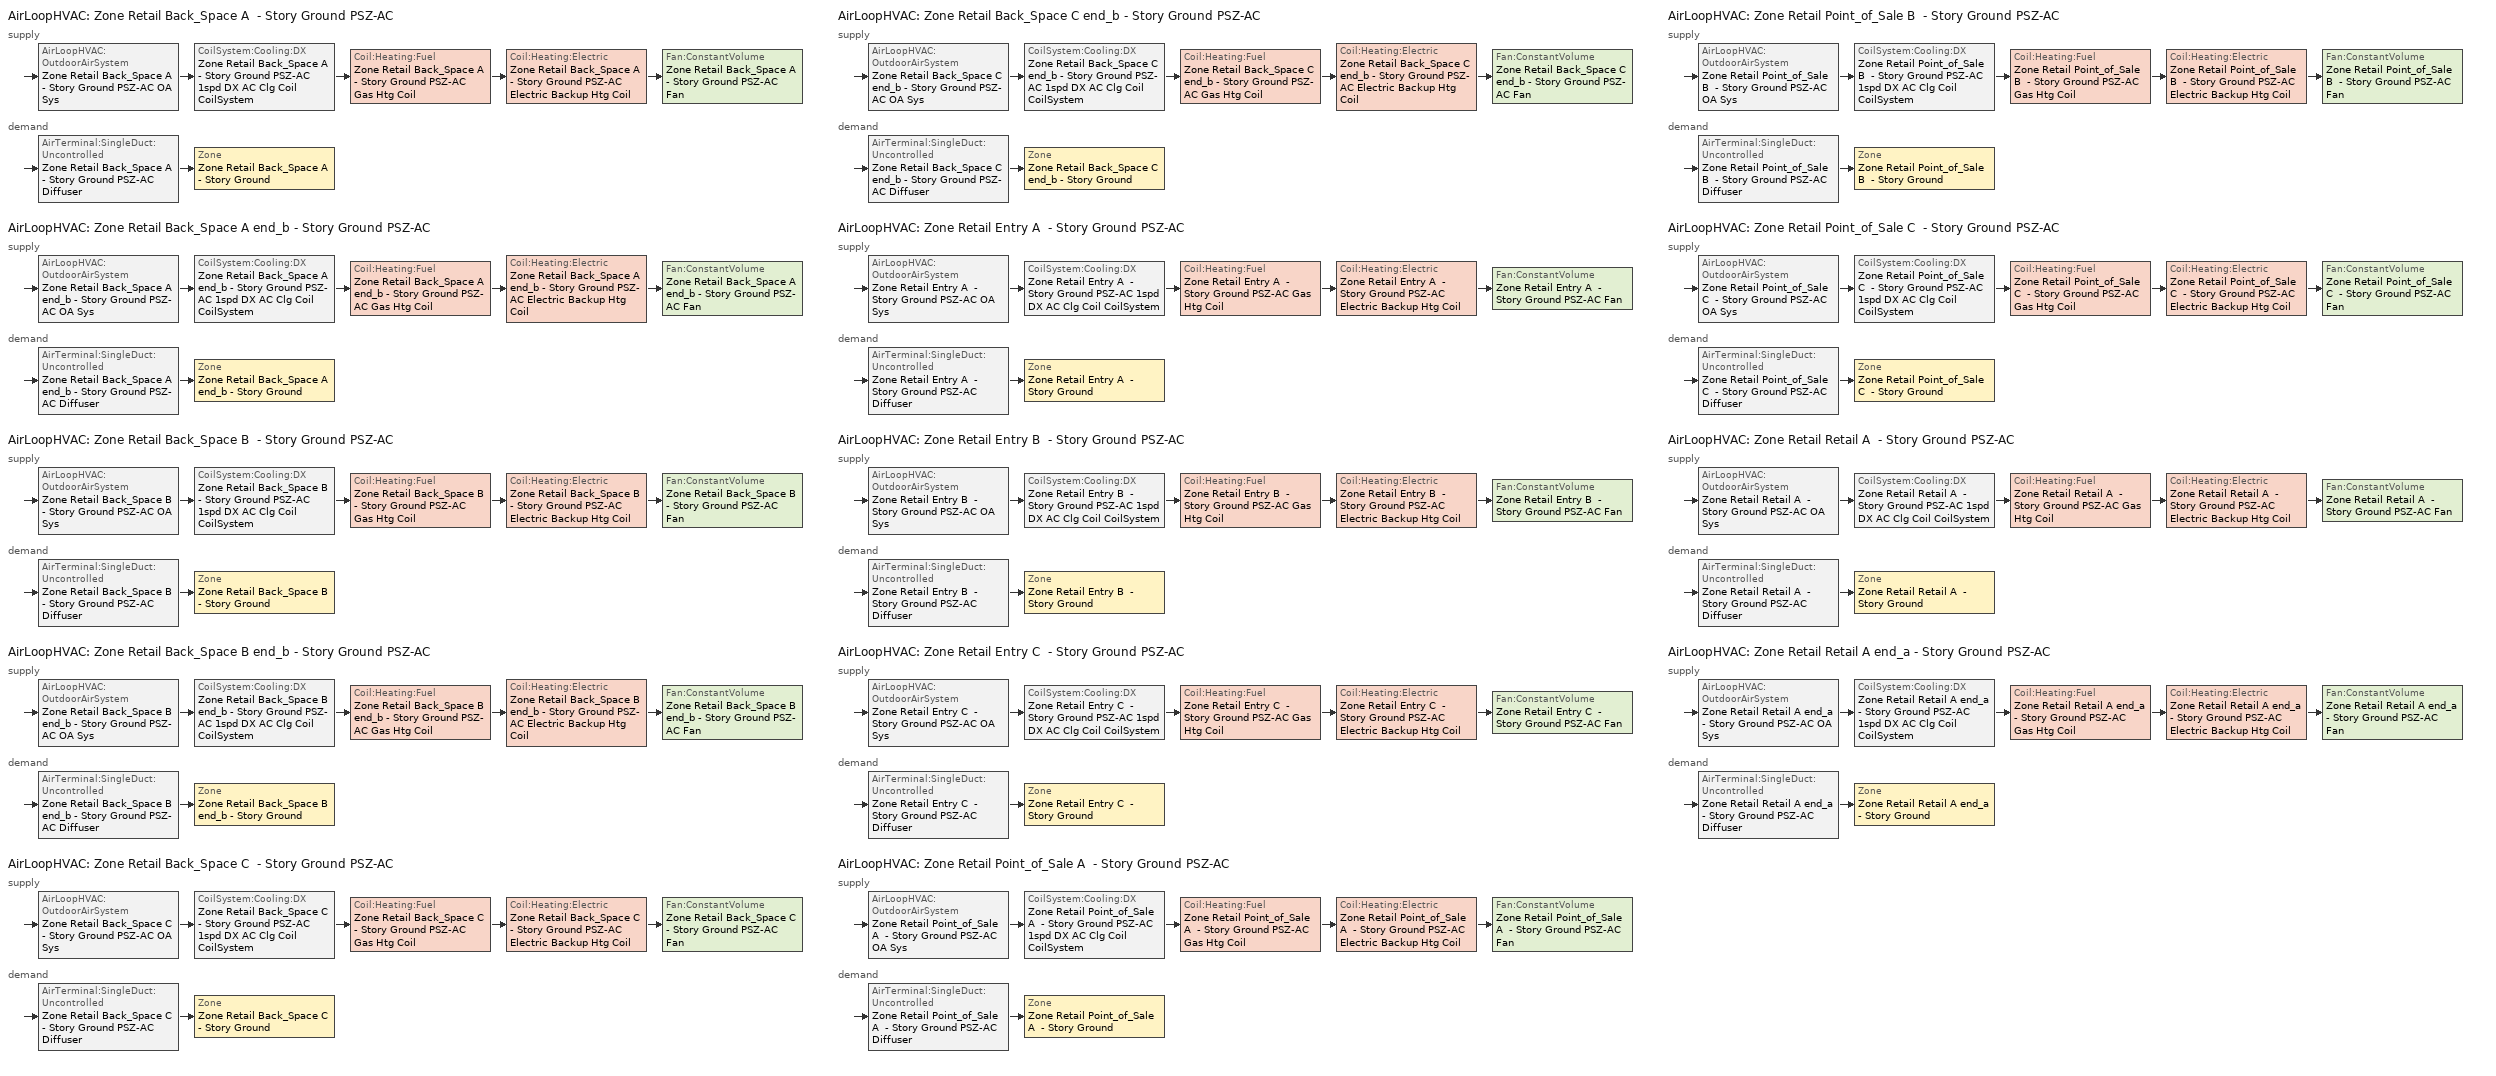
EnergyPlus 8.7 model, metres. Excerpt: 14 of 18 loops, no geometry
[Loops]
AirLoopHVAC 'Zone Retail Back_Space A  - Story Ground PSZ-AC'
 supply: AirLoopHVAC:OutdoorAirSystem 'Zone Retail Back_Space A  - Story Ground PSZ-AC OA Sys' > CoilSystem:Cooling:DX 'Zone Retail Back_Space A  - Story Ground PSZ-AC 1spd DX AC Clg Coil CoilSystem' > Coil:Heating:Fuel 'Zone Retail Back_Space A  - Story Ground PSZ-AC Gas Htg Coil' > Coil:Heating:Electric 'Zone Retail Back_Space A  - Story Ground PSZ-AC Electric Backup Htg Coil' > Fan:ConstantVolume 'Zone Retail Back_Space A  - Story Ground PSZ-AC Fan'
 demand: AirTerminal:SingleDuct:Uncontrolled 'Zone Retail Back_Space A  - Story Ground PSZ-AC Diffuser' > Zone 'Zone Retail Back_Space A  - Story Ground'
AirLoopHVAC 'Zone Retail Back_Space A end_b - Story Ground PSZ-AC'
 supply: AirLoopHVAC:OutdoorAirSystem 'Zone Retail Back_Space A end_b - Story Ground PSZ-AC OA Sys' > CoilSystem:Cooling:DX 'Zone Retail Back_Space A end_b - Story Ground PSZ-AC 1spd DX AC Clg Coil CoilSystem' > Coil:Heating:Fuel 'Zone Retail Back_Space A end_b - Story Ground PSZ-AC Gas Htg Coil' > Coil:Heating:Electric 'Zone Retail Back_Space A end_b - Story Ground PSZ-AC Electric Backup Htg Coil' > Fan:ConstantVolume 'Zone Retail Back_Space A end_b - Story Ground PSZ-AC Fan'
 demand: AirTerminal:SingleDuct:Uncontrolled 'Zone Retail Back_Space A end_b - Story Ground PSZ-AC Diffuser' > Zone 'Zone Retail Back_Space A end_b - Story Ground'
AirLoopHVAC 'Zone Retail Back_Space B  - Story Ground PSZ-AC'
 supply: AirLoopHVAC:OutdoorAirSystem 'Zone Retail Back_Space B  - Story Ground PSZ-AC OA Sys' > CoilSystem:Cooling:DX 'Zone Retail Back_Space B  - Story Ground PSZ-AC 1spd DX AC Clg Coil CoilSystem' > Coil:Heating:Fuel 'Zone Retail Back_Space B  - Story Ground PSZ-AC Gas Htg Coil' > Coil:Heating:Electric 'Zone Retail Back_Space B  - Story Ground PSZ-AC Electric Backup Htg Coil' > Fan:ConstantVolume 'Zone Retail Back_Space B  - Story Ground PSZ-AC Fan'
 demand: AirTerminal:SingleDuct:Uncontrolled 'Zone Retail Back_Space B  - Story Ground PSZ-AC Diffuser' > Zone 'Zone Retail Back_Space B  - Story Ground'
AirLoopHVAC 'Zone Retail Back_Space B end_b - Story Ground PSZ-AC'
 supply: AirLoopHVAC:OutdoorAirSystem 'Zone Retail Back_Space B end_b - Story Ground PSZ-AC OA Sys' > CoilSystem:Cooling:DX 'Zone Retail Back_Space B end_b - Story Ground PSZ-AC 1spd DX AC Clg Coil CoilSystem' > Coil:Heating:Fuel 'Zone Retail Back_Space B end_b - Story Ground PSZ-AC Gas Htg Coil' > Coil:Heating:Electric 'Zone Retail Back_Space B end_b - Story Ground PSZ-AC Electric Backup Htg Coil' > Fan:ConstantVolume 'Zone Retail Back_Space B end_b - Story Ground PSZ-AC Fan'
 demand: AirTerminal:SingleDuct:Uncontrolled 'Zone Retail Back_Space B end_b - Story Ground PSZ-AC Diffuser' > Zone 'Zone Retail Back_Space B end_b - Story Ground'
AirLoopHVAC 'Zone Retail Back_Space C  - Story Ground PSZ-AC'
 supply: AirLoopHVAC:OutdoorAirSystem 'Zone Retail Back_Space C  - Story Ground PSZ-AC OA Sys' > CoilSystem:Cooling:DX 'Zone Retail Back_Space C  - Story Ground PSZ-AC 1spd DX AC Clg Coil CoilSystem' > Coil:Heating:Fuel 'Zone Retail Back_Space C  - Story Ground PSZ-AC Gas Htg Coil' > Coil:Heating:Electric 'Zone Retail Back_Space C  - Story Ground PSZ-AC Electric Backup Htg Coil' > Fan:ConstantVolume 'Zone Retail Back_Space C  - Story Ground PSZ-AC Fan'
 demand: AirTerminal:SingleDuct:Uncontrolled 'Zone Retail Back_Space C  - Story Ground PSZ-AC Diffuser' > Zone 'Zone Retail Back_Space C  - Story Ground'
AirLoopHVAC 'Zone Retail Back_Space C end_b - Story Ground PSZ-AC'
 supply: AirLoopHVAC:OutdoorAirSystem 'Zone Retail Back_Space C end_b - Story Ground PSZ-AC OA Sys' > CoilSystem:Cooling:DX 'Zone Retail Back_Space C end_b - Story Ground PSZ-AC 1spd DX AC Clg Coil CoilSystem' > Coil:Heating:Fuel 'Zone Retail Back_Space C end_b - Story Ground PSZ-AC Gas Htg Coil' > Coil:Heating:Electric 'Zone Retail Back_Space C end_b - Story Ground PSZ-AC Electric Backup Htg Coil' > Fan:ConstantVolume 'Zone Retail Back_Space C end_b - Story Ground PSZ-AC Fan'
 demand: AirTerminal:SingleDuct:Uncontrolled 'Zone Retail Back_Space C end_b - Story Ground PSZ-AC Diffuser' > Zone 'Zone Retail Back_Space C end_b - Story Ground'
AirLoopHVAC 'Zone Retail Entry A  - Story Ground PSZ-AC'
 supply: AirLoopHVAC:OutdoorAirSystem 'Zone Retail Entry A  - Story Ground PSZ-AC OA Sys' > CoilSystem:Cooling:DX 'Zone Retail Entry A  - Story Ground PSZ-AC 1spd DX AC Clg Coil CoilSystem' > Coil:Heating:Fuel 'Zone Retail Entry A  - Story Ground PSZ-AC Gas Htg Coil' > Coil:Heating:Electric 'Zone Retail Entry A  - Story Ground PSZ-AC Electric Backup Htg Coil' > Fan:ConstantVolume 'Zone Retail Entry A  - Story Ground PSZ-AC Fan'
 demand: AirTerminal:SingleDuct:Uncontrolled 'Zone Retail Entry A  - Story Ground PSZ-AC Diffuser' > Zone 'Zone Retail Entry A  - Story Ground'
AirLoopHVAC 'Zone Retail Entry B  - Story Ground PSZ-AC'
 supply: AirLoopHVAC:OutdoorAirSystem 'Zone Retail Entry B  - Story Ground PSZ-AC OA Sys' > CoilSystem:Cooling:DX 'Zone Retail Entry B  - Story Ground PSZ-AC 1spd DX AC Clg Coil CoilSystem' > Coil:Heating:Fuel 'Zone Retail Entry B  - Story Ground PSZ-AC Gas Htg Coil' > Coil:Heating:Electric 'Zone Retail Entry B  - Story Ground PSZ-AC Electric Backup Htg Coil' > Fan:ConstantVolume 'Zone Retail Entry B  - Story Ground PSZ-AC Fan'
 demand: AirTerminal:SingleDuct:Uncontrolled 'Zone Retail Entry B  - Story Ground PSZ-AC Diffuser' > Zone 'Zone Retail Entry B  - Story Ground'
AirLoopHVAC 'Zone Retail Entry C  - Story Ground PSZ-AC'
 supply: AirLoopHVAC:OutdoorAirSystem 'Zone Retail Entry C  - Story Ground PSZ-AC OA Sys' > CoilSystem:Cooling:DX 'Zone Retail Entry C  - Story Ground PSZ-AC 1spd DX AC Clg Coil CoilSystem' > Coil:Heating:Fuel 'Zone Retail Entry C  - Story Ground PSZ-AC Gas Htg Coil' > Coil:Heating:Electric 'Zone Retail Entry C  - Story Ground PSZ-AC Electric Backup Htg Coil' > Fan:ConstantVolume 'Zone Retail Entry C  - Story Ground PSZ-AC Fan'
 demand: AirTerminal:SingleDuct:Uncontrolled 'Zone Retail Entry C  - Story Ground PSZ-AC Diffuser' > Zone 'Zone Retail Entry C  - Story Ground'
AirLoopHVAC 'Zone Retail Point_of_Sale A  - Story Ground PSZ-AC'
 supply: AirLoopHVAC:OutdoorAirSystem 'Zone Retail Point_of_Sale A  - Story Ground PSZ-AC OA Sys' > CoilSystem:Cooling:DX 'Zone Retail Point_of_Sale A  - Story Ground PSZ-AC 1spd DX AC Clg Coil CoilSystem' > Coil:Heating:Fuel 'Zone Retail Point_of_Sale A  - Story Ground PSZ-AC Gas Htg Coil' > Coil:Heating:Electric 'Zone Retail Point_of_Sale A  - Story Ground PSZ-AC Electric Backup Htg Coil' > Fan:ConstantVolume 'Zone Retail Point_of_Sale A  - Story Ground PSZ-AC Fan'
 demand: AirTerminal:SingleDuct:Uncontrolled 'Zone Retail Point_of_Sale A  - Story Ground PSZ-AC Diffuser' > Zone 'Zone Retail Point_of_Sale A  - Story Ground'
AirLoopHVAC 'Zone Retail Point_of_Sale B  - Story Ground PSZ-AC'
 supply: AirLoopHVAC:OutdoorAirSystem 'Zone Retail Point_of_Sale B  - Story Ground PSZ-AC OA Sys' > CoilSystem:Cooling:DX 'Zone Retail Point_of_Sale B  - Story Ground PSZ-AC 1spd DX AC Clg Coil CoilSystem' > Coil:Heating:Fuel 'Zone Retail Point_of_Sale B  - Story Ground PSZ-AC Gas Htg Coil' > Coil:Heating:Electric 'Zone Retail Point_of_Sale B  - Story Ground PSZ-AC Electric Backup Htg Coil' > Fan:ConstantVolume 'Zone Retail Point_of_Sale B  - Story Ground PSZ-AC Fan'
 demand: AirTerminal:SingleDuct:Uncontrolled 'Zone Retail Point_of_Sale B  - Story Ground PSZ-AC Diffuser' > Zone 'Zone Retail Point_of_Sale B  - Story Ground'
AirLoopHVAC 'Zone Retail Point_of_Sale C  - Story Ground PSZ-AC'
 supply: AirLoopHVAC:OutdoorAirSystem 'Zone Retail Point_of_Sale C  - Story Ground PSZ-AC OA Sys' > CoilSystem:Cooling:DX 'Zone Retail Point_of_Sale C  - Story Ground PSZ-AC 1spd DX AC Clg Coil CoilSystem' > Coil:Heating:Fuel 'Zone Retail Point_of_Sale C  - Story Ground PSZ-AC Gas Htg Coil' > Coil:Heating:Electric 'Zone Retail Point_of_Sale C  - Story Ground PSZ-AC Electric Backup Htg Coil' > Fan:ConstantVolume 'Zone Retail Point_of_Sale C  - Story Ground PSZ-AC Fan'
 demand: AirTerminal:SingleDuct:Uncontrolled 'Zone Retail Point_of_Sale C  - Story Ground PSZ-AC Diffuser' > Zone 'Zone Retail Point_of_Sale C  - Story Ground'
AirLoopHVAC 'Zone Retail Retail A  - Story Ground PSZ-AC'
 supply: AirLoopHVAC:OutdoorAirSystem 'Zone Retail Retail A  - Story Ground PSZ-AC OA Sys' > CoilSystem:Cooling:DX 'Zone Retail Retail A  - Story Ground PSZ-AC 1spd DX AC Clg Coil CoilSystem' > Coil:Heating:Fuel 'Zone Retail Retail A  - Story Ground PSZ-AC Gas Htg Coil' > Coil:Heating:Electric 'Zone Retail Retail A  - Story Ground PSZ-AC Electric Backup Htg Coil' > Fan:ConstantVolume 'Zone Retail Retail A  - Story Ground PSZ-AC Fan'
 demand: AirTerminal:SingleDuct:Uncontrolled 'Zone Retail Retail A  - Story Ground PSZ-AC Diffuser' > Zone 'Zone Retail Retail A  - Story Ground'
AirLoopHVAC 'Zone Retail Retail A end_a - Story Ground PSZ-AC'
 supply: AirLoopHVAC:OutdoorAirSystem 'Zone Retail Retail A end_a - Story Ground PSZ-AC OA Sys' > CoilSystem:Cooling:DX 'Zone Retail Retail A end_a - Story Ground PSZ-AC 1spd DX AC Clg Coil CoilSystem' > Coil:Heating:Fuel 'Zone Retail Retail A end_a - Story Ground PSZ-AC Gas Htg Coil' > Coil:Heating:Electric 'Zone Retail Retail A end_a - Story Ground PSZ-AC Electric Backup Htg Coil' > Fan:ConstantVolume 'Zone Retail Retail A end_a - Story Ground PSZ-AC Fan'
 demand: AirTerminal:SingleDuct:Uncontrolled 'Zone Retail Retail A end_a - Story Ground PSZ-AC Diffuser' > Zone 'Zone Retail Retail A end_a - Story Ground'
[ZoneControl:Thermostat] Control Object Type 1=ThermostatSetpoint:DualSetpoint
Name | Zone or ZoneList | Control Type Schedule | Control Name 1
Zone Retail Back_Space A  - Story Ground Thermostat | Zone Retail Back_Space A  - Story Ground | Zone Retail Back_Space A  - Story Ground Thermostat Schedule | Retail Back_Space - CEC T24 2001 Thermostat 4
Zone Retail Back_Space A end_b - Story Ground Thermostat | Zone Retail Back_Space A end_b - Story Ground | Zone Retail Back_Space A end_b - Story Ground Thermostat Schedule | Retail Back_Space - CEC T24 2001 Thermostat 3
Zone Retail Back_Space B  - Story Ground Thermostat | Zone Retail Back_Space B  - Story Ground | Zone Retail Back_Space B  - Story Ground Thermostat Schedule | Retail Back_Space - CEC T24 2001 Thermostat 2
Zone Retail Back_Space B end_b - Story Ground Thermostat | Zone Retail Back_Space B end_b - Story Ground | Zone Retail Back_Space B end_b - Story Ground Thermostat Schedule | Retail Back_Space - CEC T24 2001 Thermostat 1
Zone Retail Back_Space C  - Story Ground Thermostat | Zone Retail Back_Space C  - Story Ground | Zone Retail Back_Space C  - Story Ground Thermostat Schedule | Retail Back_Space - CEC T24 2001 Thermostat 5
Zone Retail Back_Space C end_b - Story Ground Thermostat | Zone Retail Back_Space C end_b - Story Ground | Zone Retail Back_Space C end_b - Story Ground Thermostat Schedule | Retail Back_Space - CEC T24 2001 Thermostat
Zone Retail Entry A  - Story Ground Thermostat | Zone Retail Entry A  - Story Ground | Zone Retail Entry A  - Story Ground Thermostat Schedule | Retail Entry - CEC T24 2001 Thermostat
Zone Retail Entry B  - Story Ground Thermostat | Zone Retail Entry B  - Story Ground | Zone Retail Entry B  - Story Ground Thermostat Schedule | Retail Entry - CEC T24 2001 Thermostat 1
Zone Retail Entry C  - Story Ground Thermostat | Zone Retail Entry C  - Story Ground | Zone Retail Entry C  - Story Ground Thermostat Schedule | Retail Entry - CEC T24 2001 Thermostat 2
Zone Retail Point_of_Sale A  - Story Ground Thermostat | Zone Retail Point_of_Sale A  - Story Ground | Zone Retail Point_of_Sale A  - Story Ground Thermostat Schedule | Retail Point_of_Sale - CEC T24 2001 Thermostat 1
Zone Retail Point_of_Sale B  - Story Ground Thermostat | Zone Retail Point_of_Sale B  - Story Ground | Zone Retail Point_of_Sale B  - Story Ground Thermostat Schedule | Retail Point_of_Sale - CEC T24 2001 Thermostat 2
Zone Retail Point_of_Sale C  - Story Ground Thermostat | Zone Retail Point_of_Sale C  - Story Ground | Zone Retail Point_of_Sale C  - Story Ground Thermostat Schedule | Retail Point_of_Sale - CEC T24 2001 Thermostat
Zone Retail Retail A  - Story Ground Thermostat | Zone Retail Retail A  - Story Ground | Zone Retail Retail A  - Story Ground Thermostat Schedule | Retail Retail - CEC T24 2001 Thermostat 3
Zone Retail Retail A end_a - Story Ground Thermostat | Zone Retail Retail A end_a - Story Ground | Zone Retail Retail A end_a - Story Ground Thermostat Schedule | Retail Retail - CEC T24 2001 Thermostat 5
[ThermostatSetpoint:DualSetpoint] Heating Setpoint Temperature Schedule=Retail HtgSetp
Name | Cooling Setpoint Temperature Schedule
Retail Back_Space - CEC T24 2001 Thermostat 4; Retail Back_Space - CEC T24 2001 Thermostat 3; Retail Back_Space - CEC T24 2001 Thermostat 2; Retail Back_Space - CEC T24 2001 Thermostat 1; Retail Back_Space - CEC T24 2001 Thermostat 5; Retail Back_Space - CEC T24 2001 Thermostat; Retail Point_of_Sale - CEC T24 2001 Thermostat 1; Retail Point_of_Sale - CEC T24 2001 Thermostat 2; Retail Point_of_Sale - CEC T24 2001 Thermostat; Retail Retail - CEC T24 2001 Thermostat 3; Retail Retail - CEC T24 2001 Thermostat 5 | Retail ClgSetp
Retail Entry - CEC T24 2001 Thermostat; Retail Entry - CEC T24 2001 Thermostat 1; Retail Entry - CEC T24 2001 Thermostat 2 | Retail FRONT ENTRY COOLING_CBES
[AirTerminal:SingleDuct:Uncontrolled] Availability Schedule=Always On Discrete; Maximum Air Flow Rate {m3/s}=AutoSize
Zone Retail Back_Space A  - Story Ground PSZ-AC Diffuser; Zone Retail Back_Space A end_b - Story Ground PSZ-AC Diffuser; Zone Retail Back_Space B  - Story Ground PSZ-AC Diffuser; Zone Retail Back_Space B end_b - Story Ground PSZ-AC Diffuser; Zone Retail Back_Space C  - Story Ground PSZ-AC Diffuser; Zone Retail Back_Space C end_b - Story Ground PSZ-AC Diffuser; Zone Retail Entry A  - Story Ground PSZ-AC Diffuser; Zone Retail Entry B  - Story Ground PSZ-AC Diffuser; Zone Retail Entry C  - Story Ground PSZ-AC Diffuser; Zone Retail Point_of_Sale A  - Story Ground PSZ-AC Diffuser; Zone Retail Point_of_Sale B  - Story Ground PSZ-AC Diffuser; Zone Retail Point_of_Sale C  - Story Ground PSZ-AC Diffuser; Zone Retail Retail A  - Story Ground PSZ-AC Diffuser; Zone Retail Retail A end_a - Story Ground PSZ-AC Diffuser
[Zone equipment]
Zone Retail Back_Space A  - Story Ground: Zone Retail Back_Space A  - Story Ground PSZ-AC Diffuser
Zone Retail Back_Space A end_b - Story Ground: Zone Retail Back_Space A end_b - Story Ground PSZ-AC Diffuser
Zone Retail Back_Space B  - Story Ground: Zone Retail Back_Space B  - Story Ground PSZ-AC Diffuser
Zone Retail Back_Space B end_b - Story Ground: Zone Retail Back_Space B end_b - Story Ground PSZ-AC Diffuser
Zone Retail Back_Space C  - Story Ground: Zone Retail Back_Space C  - Story Ground PSZ-AC Diffuser
Zone Retail Back_Space C end_b - Story Ground: Zone Retail Back_Space C end_b - Story Ground PSZ-AC Diffuser
Zone Retail Entry A  - Story Ground: Zone Retail Entry A  - Story Ground PSZ-AC Diffuser
Zone Retail Entry B  - Story Ground: Zone Retail Entry B  - Story Ground PSZ-AC Diffuser
Zone Retail Entry C  - Story Ground: Zone Retail Entry C  - Story Ground PSZ-AC Diffuser
Zone Retail Point_of_Sale A  - Story Ground: Zone Retail Point_of_Sale A  - Story Ground PSZ-AC Diffuser
Zone Retail Point_of_Sale B  - Story Ground: Zone Retail Point_of_Sale B  - Story Ground PSZ-AC Diffuser
Zone Retail Point_of_Sale C  - Story Ground: Zone Retail Point_of_Sale C  - Story Ground PSZ-AC Diffuser
Zone Retail Retail A  - Story Ground: Zone Retail Retail A  - Story Ground PSZ-AC Diffuser
Zone Retail Retail A end_a - Story Ground: Zone Retail Retail A end_a - Story Ground PSZ-AC Diffuser
[Sizing:Zone] Zone Cooling Design Supply Air Temperature Input Method=SupplyAirTemperature; Zone Cooling Design Supply Air Temperature {C}=12.8; Zone Cooling Design Supply Air Temperature Difference {deltaC}=11.11; Zone Heating Design Supply Air Temperature Input Method=SupplyAirTemperature; Zone Heating Design Supply Air Temperature {C}=40; Zone Heating Design Supply Air Temperature Difference {deltaC}=11.11; Zone Cooling Design Supply Air Humidity Ratio {kgWater/kgDryAir}=0.0085; Zone Heating Design Supply Air Humidity Ratio {kgWater/kgDryAir}=0.008; Cooling Design Air Flow Method=DesignDay; Cooling Design Air Flow Rate {m3/s}=0; Cooling Minimum Air Flow per Zone Floor Area {m3/s-m2}=0.000762; Cooling Minimum Air Flow {m3/s}=0; Cooling Minimum Air Flow Fraction=0; Heating Design Air Flow Method=DesignDay; Heating Design Air Flow Rate {m3/s}=0; Heating Maximum Air Flow per Zone Floor Area {m3/s-m2}=0.002032; Heating Maximum Air Flow {m3/s}=0.141576; Heating Maximum Air Flow Fraction=0.3; Account for Dedicated Outdoor Air System=No
Name | Design Specification Outdoor Air Object | Design Specification Zone Air Distribution Object
Zone Retail Back_Space A  - Story Ground | Retail Back_Space Ventilation | Zone Retail Back_Space A  - Story Ground Design Spec Zone Air Dist
Zone Retail Back_Space A end_b - Story Ground | Retail Back_Space Ventilation | Zone Retail Back_Space A end_b - Story Ground Design Spec Zone Air Dist
Zone Retail Back_Space B  - Story Ground | Retail Back_Space Ventilation | Zone Retail Back_Space B  - Story Ground Design Spec Zone Air Dist
Zone Retail Back_Space B end_b - Story Ground | Retail Back_Space Ventilation | Zone Retail Back_Space B end_b - Story Ground Design Spec Zone Air Dist
Zone Retail Back_Space C  - Story Ground | Retail Back_Space Ventilation | Zone Retail Back_Space C  - Story Ground Design Spec Zone Air Dist
Zone Retail Back_Space C end_b - Story Ground | Retail Back_Space Ventilation | Zone Retail Back_Space C end_b - Story Ground Design Spec Zone Air Dist
Zone Retail Entry A  - Story Ground | Retail Entry Ventilation | Zone Retail Entry A  - Story Ground Design Spec Zone Air Dist
Zone Retail Entry B  - Story Ground | Retail Entry Ventilation | Zone Retail Entry B  - Story Ground Design Spec Zone Air Dist
Zone Retail Entry C  - Story Ground | Retail Entry Ventilation | Zone Retail Entry C  - Story Ground Design Spec Zone Air Dist
Zone Retail Point_of_Sale A  - Story Ground | Retail Point_of_Sale Ventilation | Zone Retail Point_of_Sale A  - Story Ground Design Spec Zone Air Dist
Zone Retail Point_of_Sale B  - Story Ground | Retail Point_of_Sale Ventilation | Zone Retail Point_of_Sale B  - Story Ground Design Spec Zone Air Dist
Zone Retail Point_of_Sale C  - Story Ground | Retail Point_of_Sale Ventilation | Zone Retail Point_of_Sale C  - Story Ground Design Spec Zone Air Dist
Zone Retail Retail A  - Story Ground | Retail Retail Ventilation | Zone Retail Retail A  - Story Ground Design Spec Zone Air Dist
Zone Retail Retail A end_a - Story Ground | Retail Retail Ventilation | Zone Retail Retail A end_a - Story Ground Design Spec Zone Air Dist
[DesignSpecification:ZoneAirDistribution] Zone Air Distribution Effectiveness in Cooling Mode=1; Zone Air Distribution Effectiveness in Heating Mode=1
Zone Retail Back_Space A  - Story Ground Design Spec Zone Air Dist; Zone Retail Back_Space A end_b - Story Ground Design Spec Zone Air Dist; Zone Retail Back_Space B  - Story Ground Design Spec Zone Air Dist; Zone Retail Back_Space B end_b - Story Ground Design Spec Zone Air Dist; Zone Retail Back_Space C  - Story Ground Design Spec Zone Air Dist; Zone Retail Back_Space C end_b - Story Ground Design Spec Zone Air Dist; Zone Retail Entry A  - Story Ground Design Spec Zone Air Dist; Zone Retail Entry B  - Story Ground Design Spec Zone Air Dist; Zone Retail Entry C  - Story Ground Design Spec Zone Air Dist; Zone Retail Point_of_Sale A  - Story Ground Design Spec Zone Air Dist; Zone Retail Point_of_Sale B  - Story Ground Design Spec Zone Air Dist; Zone Retail Point_of_Sale C  - Story Ground Design Spec Zone Air Dist; Zone Retail Retail A  - Story Ground Design Spec Zone Air Dist; Zone Retail Retail A end_a - Story Ground Design Spec Zone Air Dist
[Controller:MechanicalVentilation] Availability Schedule=Always On Discrete; Demand Controlled Ventilation=No; System Outdoor Air Method=ZoneSum
Name | Zone Name 1 | Design Specification Outdoor Air Object Name 1 | Design Specification Zone Air Distribution Object Name 1
Controller Mechanical Ventilation 17 | Zone Retail Back_Space A  - Story Ground | Retail Back_Space Ventilation | Zone Retail Back_Space A  - Story Ground Design Spec Zone Air Dist
Controller Mechanical Ventilation 2 | Zone Retail Back_Space A end_b - Story Ground | Retail Back_Space Ventilation | Zone Retail Back_Space A end_b - Story Ground Design Spec Zone Air Dist
Controller Mechanical Ventilation 15 | Zone Retail Back_Space B  - Story Ground | Retail Back_Space Ventilation | Zone Retail Back_Space B  - Story Ground Design Spec Zone Air Dist
Controller Mechanical Ventilation 18 | Zone Retail Back_Space B end_b - Story Ground | Retail Back_Space Ventilation | Zone Retail Back_Space B end_b - Story Ground Design Spec Zone Air Dist
Controller Mechanical Ventilation 1 | Zone Retail Back_Space C  - Story Ground | Retail Back_Space Ventilation | Zone Retail Back_Space C  - Story Ground Design Spec Zone Air Dist
Controller Mechanical Ventilation 11 | Zone Retail Back_Space C end_b - Story Ground | Retail Back_Space Ventilation | Zone Retail Back_Space C end_b - Story Ground Design Spec Zone Air Dist
Controller Mechanical Ventilation 12 | Zone Retail Entry A  - Story Ground | Retail Entry Ventilation | Zone Retail Entry A  - Story Ground Design Spec Zone Air Dist
Controller Mechanical Ventilation 10 | Zone Retail Entry B  - Story Ground | Retail Entry Ventilation | Zone Retail Entry B  - Story Ground Design Spec Zone Air Dist
Controller Mechanical Ventilation 9 | Zone Retail Entry C  - Story Ground | Retail Entry Ventilation | Zone Retail Entry C  - Story Ground Design Spec Zone Air Dist
Controller Mechanical Ventilation 8 | Zone Retail Point_of_Sale A  - Story Ground | Retail Point_of_Sale Ventilation | Zone Retail Point_of_Sale A  - Story Ground Design Spec Zone Air Dist
Controller Mechanical Ventilation 7 | Zone Retail Point_of_Sale B  - Story Ground | Retail Point_of_Sale Ventilation | Zone Retail Point_of_Sale B  - Story Ground Design Spec Zone Air Dist
Controller Mechanical Ventilation 4 | Zone Retail Point_of_Sale C  - Story Ground | Retail Point_of_Sale Ventilation | Zone Retail Point_of_Sale C  - Story Ground Design Spec Zone Air Dist
Controller Mechanical Ventilation 5 | Zone Retail Retail A  - Story Ground | Retail Retail Ventilation | Zone Retail Retail A  - Story Ground Design Spec Zone Air Dist
Controller Mechanical Ventilation 13 | Zone Retail Retail A end_a - Story Ground | Retail Retail Ventilation | Zone Retail Retail A end_a - Story Ground Design Spec Zone Air Dist
[DesignSpecification:OutdoorAir] Outdoor Air Method=Sum; Outdoor Air Flow per Zone {m3/s}=0; Outdoor Air Flow Air Changes per Hour {1/hr}=0
Name | Outdoor Air Flow per Person {m3/s-person} | Outdoor Air Flow per Zone Floor Area {m3/s-m2}
Retail Back_Space Ventilation | 0.00707921 | 0.000762
Retail Entry Ventilation; Retail Point_of_Sale Ventilation | 0.00707921 | 0.001524
Retail Retail Ventilation | 0 | 0.001016
[AirLoopHVAC] Design Supply Air Flow Rate {m3/s}=AutoSize
Zone Retail Back_Space A  - Story Ground PSZ-AC; Zone Retail Back_Space A end_b - Story Ground PSZ-AC; Zone Retail Back_Space B  - Story Ground PSZ-AC; Zone Retail Back_Space B end_b - Story Ground PSZ-AC; Zone Retail Back_Space C  - Story Ground PSZ-AC; Zone Retail Back_Space C end_b - Story Ground PSZ-AC; Zone Retail Entry A  - Story Ground PSZ-AC; Zone Retail Entry B  - Story Ground PSZ-AC; Zone Retail Entry C  - Story Ground PSZ-AC; Zone Retail Point_of_Sale A  - Story Ground PSZ-AC; Zone Retail Point_of_Sale B  - Story Ground PSZ-AC; Zone Retail Point_of_Sale C  - Story Ground PSZ-AC; Zone Retail Retail A  - Story Ground PSZ-AC; Zone Retail Retail A end_a - Story Ground PSZ-AC
[Sizing:System] Type of Load to Size On=Sensible; Design Outdoor Air Flow Rate {m3/s}=Autosize; Central Heating Maximum System Air Flow Ratio=1; Preheat Design Temperature {C}=7; Preheat Design Humidity Ratio {kgWater/kgDryAir}=0.008; Precool Design Temperature {C}=12.8; Precool Design Humidity Ratio {kgWater/kgDryAir}=0.008; Central Cooling Design Supply Air Temperature {C}=12.8; Central Heating Design Supply Air Temperature {C}=40; Type of Zone Sum to Use=Coincident; 100% Outdoor Air in Cooling=No; 100% Outdoor Air in Heating=No; Central Cooling Design Supply Air Humidity Ratio {kgWater/kgDryAir}=0.0085; Central Heating Design Supply Air Humidity Ratio {kgWater/kgDryAir}=0.008; Cooling Supply Air Flow Rate Method=DesignDay; Cooling Supply Air Flow Rate {m3/s}=0; Cooling Supply Air Flow Rate Per Floor Area {m3/s-m2}=0.00996765; Cooling Fraction of Autosized Cooling Supply Air Flow Rate=1; Cooling Supply Air Flow Rate Per Unit Cooling Capacity {m3/s-W}=3.94755e-05; Heating Supply Air Flow Rate Method=DesignDay; Heating Supply Air Flow Rate {m3/s}=0; Heating Supply Air Flow Rate Per Floor Area {m3/s-m2}=0.00996765; Heating Fraction of Autosized Heating Supply Air Flow Rate=1; Heating Fraction of Autosized Cooling Supply Air Flow Rate=1; Heating Supply Air Flow Rate Per Unit Heating Capacity {m3/s-W}=3.15882e-05; System Outdoor Air Method=ZoneSum; Zone Maximum Outdoor Air Fraction=1; Cooling Design Capacity Method=CoolingDesignCapacity; Cooling Design Capacity {W}=Autosize; Cooling Design Capacity Per Floor Area {W/m2}=234.7; Fraction of Autosized Cooling Design Capacity=1; Heating Design Capacity Method=HeatingDesignCapacity; Heating Design Capacity {W}=Autosize; Heating Design Capacity Per Floor Area {W/m2}=157; Fraction of Autosized Heating Design Capacity=1; Central Cooling Capacity Control Method=OnOff
Zone Retail Back_Space A  - Story Ground PSZ-AC; Zone Retail Back_Space A end_b - Story Ground PSZ-AC; Zone Retail Back_Space B  - Story Ground PSZ-AC; Zone Retail Back_Space B end_b - Story Ground PSZ-AC; Zone Retail Back_Space C  - Story Ground PSZ-AC; Zone Retail Back_Space C end_b - Story Ground PSZ-AC; Zone Retail Entry A  - Story Ground PSZ-AC; Zone Retail Entry B  - Story Ground PSZ-AC; Zone Retail Entry C  - Story Ground PSZ-AC; Zone Retail Point_of_Sale A  - Story Ground PSZ-AC; Zone Retail Point_of_Sale B  - Story Ground PSZ-AC; Zone Retail Point_of_Sale C  - Story Ground PSZ-AC; Zone Retail Retail A  - Story Ground PSZ-AC; Zone Retail Retail A end_a - Story Ground PSZ-AC
[Controller:OutdoorAir] Minimum Outdoor Air Flow Rate {m3/s}=0; Maximum Outdoor Air Flow Rate {m3/s}=Autosize; Economizer Control Type=NoEconomizer; Economizer Control Action Type=ModulateFlow; Economizer Maximum Limit Dry-Bulb Temperature {C}=28; Economizer Maximum Limit Enthalpy {J/kg}=64000; Economizer Minimum Limit Dry-Bulb Temperature {C}=-100; Lockout Type=NoLockout; Minimum Limit Type=FixedMinimum; Minimum Outdoor Air Schedule=Always On Discrete; High Humidity Control=No; Control High Indoor Humidity Based on Outdoor Humidity Ratio=Yes; Heat Recovery Bypass Control Type=BypassWhenOAFlowGreaterThanMinimum
Name | Mechanical Ventilation Controller
Zone Retail Back_Space A  - Story Ground PSZ-AC OA Sys Controller | Controller Mechanical Ventilation 17
Zone Retail Back_Space A end_b - Story Ground PSZ-AC OA Sys Controller | Controller Mechanical Ventilation 2
Zone Retail Back_Space B  - Story Ground PSZ-AC OA Sys Controller | Controller Mechanical Ventilation 15
Zone Retail Back_Space B end_b - Story Ground PSZ-AC OA Sys Controller | Controller Mechanical Ventilation 18
Zone Retail Back_Space C  - Story Ground PSZ-AC OA Sys Controller | Controller Mechanical Ventilation 1
Zone Retail Back_Space C end_b - Story Ground PSZ-AC OA Sys Controller | Controller Mechanical Ventilation 11
Zone Retail Entry A  - Story Ground PSZ-AC OA Sys Controller | Controller Mechanical Ventilation 12
Zone Retail Entry B  - Story Ground PSZ-AC OA Sys Controller | Controller Mechanical Ventilation 10
Zone Retail Entry C  - Story Ground PSZ-AC OA Sys Controller | Controller Mechanical Ventilation 9
Zone Retail Point_of_Sale A  - Story Ground PSZ-AC OA Sys Controller | Controller Mechanical Ventilation 8
Zone Retail Point_of_Sale B  - Story Ground PSZ-AC OA Sys Controller | Controller Mechanical Ventilation 7
Zone Retail Point_of_Sale C  - Story Ground PSZ-AC OA Sys Controller | Controller Mechanical Ventilation 4
Zone Retail Retail A  - Story Ground PSZ-AC OA Sys Controller | Controller Mechanical Ventilation 5
Zone Retail Retail A end_a - Story Ground PSZ-AC OA Sys Controller | Controller Mechanical Ventilation 13
[SetpointManager:MixedAir] Control Variable=Temperature
Node 221 OS Default SPM; Node 220 OS Default SPM; Node 219 OS Default SPM; Node 218 OS Default SPM; Node 41 OS Default SPM; Node 40 OS Default SPM; Node 39 OS Default SPM; Node 38 OS Default SPM; Node 197 OS Default SPM; Node 196 OS Default SPM; Node 195 OS Default SPM; Node 194 OS Default SPM; Node 233 OS Default SPM; Node 232 OS Default SPM; Node 231 OS Default SPM; Node 230 OS Default SPM; Node 29 OS Default SPM; Node 28 OS Default SPM; Node 27 OS Default SPM; Node 26 OS Default SPM; Node 149 OS Default SPM; Node 148 OS Default SPM; Node 147 OS Default SPM; Node 146 OS Default SPM; Node 161 OS Default SPM; Node 160 OS Default SPM; Node 159 OS Default SPM; Node 158 OS Default SPM; Node 137 OS Default SPM; Node 136 OS Default SPM; Node 135 OS Default SPM; Node 134 OS Default SPM; Node 125 OS Default SPM; Node 124 OS Default SPM; Node 123 OS Default SPM; Node 122 OS Default SPM; Node 113 OS Default SPM; Node 112 OS Default SPM; Node 111 OS Default SPM; Node 110 OS Default SPM; Node 101 OS Default SPM; Node 100 OS Default SPM; Node 99 OS Default SPM; Node 98 OS Default SPM; Node 65 OS Default SPM; Node 64 OS Default SPM; Node 63 OS Default SPM; Node 62 OS Default SPM; Node 77 OS Default SPM; Node 76 OS Default SPM; Node 75 OS Default SPM; Node 74 OS Default SPM; Node 173 OS Default SPM; Node 172 OS Default SPM; Node 171 OS Default SPM; Node 170 OS Default SPM
[CoilSystem:Cooling:DX] Availability Schedule=Always On Discrete
Name | Cooling Coil
Zone Retail Back_Space A  - Story Ground PSZ-AC 1spd DX AC Clg Coil CoilSystem | Zone Retail Back_Space A  - Story Ground PSZ-AC 1spd DX AC Clg Coil
Zone Retail Back_Space A end_b - Story Ground PSZ-AC 1spd DX AC Clg Coil CoilSystem | Zone Retail Back_Space A end_b - Story Ground PSZ-AC 1spd DX AC Clg Coil
Zone Retail Back_Space B  - Story Ground PSZ-AC 1spd DX AC Clg Coil CoilSystem | Zone Retail Back_Space B  - Story Ground PSZ-AC 1spd DX AC Clg Coil
Zone Retail Back_Space B end_b - Story Ground PSZ-AC 1spd DX AC Clg Coil CoilSystem | Zone Retail Back_Space B end_b - Story Ground PSZ-AC 1spd DX AC Clg Coil
Zone Retail Back_Space C  - Story Ground PSZ-AC 1spd DX AC Clg Coil CoilSystem | Zone Retail Back_Space C  - Story Ground PSZ-AC 1spd DX AC Clg Coil
Zone Retail Back_Space C end_b - Story Ground PSZ-AC 1spd DX AC Clg Coil CoilSystem | Zone Retail Back_Space C end_b - Story Ground PSZ-AC 1spd DX AC Clg Coil
Zone Retail Entry A  - Story Ground PSZ-AC 1spd DX AC Clg Coil CoilSystem | Zone Retail Entry A  - Story Ground PSZ-AC 1spd DX AC Clg Coil
Zone Retail Entry B  - Story Ground PSZ-AC 1spd DX AC Clg Coil CoilSystem | Zone Retail Entry B  - Story Ground PSZ-AC 1spd DX AC Clg Coil
Zone Retail Entry C  - Story Ground PSZ-AC 1spd DX AC Clg Coil CoilSystem | Zone Retail Entry C  - Story Ground PSZ-AC 1spd DX AC Clg Coil
Zone Retail Point_of_Sale A  - Story Ground PSZ-AC 1spd DX AC Clg Coil CoilSystem | Zone Retail Point_of_Sale A  - Story Ground PSZ-AC 1spd DX AC Clg Coil
Zone Retail Point_of_Sale B  - Story Ground PSZ-AC 1spd DX AC Clg Coil CoilSystem | Zone Retail Point_of_Sale B  - Story Ground PSZ-AC 1spd DX AC Clg Coil
Zone Retail Point_of_Sale C  - Story Ground PSZ-AC 1spd DX AC Clg Coil CoilSystem | Zone Retail Point_of_Sale C  - Story Ground PSZ-AC 1spd DX AC Clg Coil
Zone Retail Retail A  - Story Ground PSZ-AC 1spd DX AC Clg Coil CoilSystem | Zone Retail Retail A  - Story Ground PSZ-AC 1spd DX AC Clg Coil
Zone Retail Retail A end_a - Story Ground PSZ-AC 1spd DX AC Clg Coil CoilSystem | Zone Retail Retail A end_a - Story Ground PSZ-AC 1spd DX AC Clg Coil
[Coil:Cooling:DX:SingleSpeed] Availability Schedule=Always On Discrete; Gross Rated Total Cooling Capacity {W}=Autosize; Gross Rated Sensible Heat Ratio=Autosize; Gross Rated Cooling COP {W/W}=3; Rated Air Flow Rate {m3/s}=Autosize; Rated Evaporator Fan Power Per Volume Flow Rate {W/(m3/s)}=773.3; Condenser Type=AirCooled; Evaporative Condenser Effectiveness=0; Crankcase Heater Capacity {W}=0; Maximum Outdoor Dry-Bulb Temperature for Crankcase Heater Operation {C}=0; Basin Heater Capacity {W/K}=0; Basin Heater Setpoint Temperature {C}=10
Name | Total Cooling Capacity Function of Temperature Curve | Total Cooling Capacity Function of Flow Fraction Curve | Energy Input Ratio Function of Temperature Curve | Energy Input Ratio Function of Flow Fraction Curve | Part Load Fraction Correlation Curve
Zone Retail Back_Space A  - Story Ground PSZ-AC 1spd DX AC Clg Coil | Curve Biquadratic 33 | Curve Quadratic 49 | Curve Biquadratic 34 | Curve Quadratic 50 | Curve Quadratic 51
Zone Retail Back_Space A end_b - Story Ground PSZ-AC 1spd DX AC Clg Coil | Curve Biquadratic 3 | Curve Quadratic 4 | Curve Biquadratic 4 | Curve Quadratic 5 | Curve Quadratic 6
Zone Retail Back_Space B  - Story Ground PSZ-AC 1spd DX AC Clg Coil | Curve Biquadratic 29 | Curve Quadratic 43 | Curve Biquadratic 30 | Curve Quadratic 44 | Curve Quadratic 45
Zone Retail Back_Space B end_b - Story Ground PSZ-AC 1spd DX AC Clg Coil | Curve Biquadratic 35 | Curve Quadratic 52 | Curve Biquadratic 36 | Curve Quadratic 53 | Curve Quadratic 54
Zone Retail Back_Space C  - Story Ground PSZ-AC 1spd DX AC Clg Coil | Curve Biquadratic 1 | Curve Quadratic 1 | Curve Biquadratic 2 | Curve Quadratic 2 | Curve Quadratic 3
Zone Retail Back_Space C end_b - Story Ground PSZ-AC 1spd DX AC Clg Coil | Curve Biquadratic 21 | Curve Quadratic 31 | Curve Biquadratic 22 | Curve Quadratic 32 | Curve Quadratic 33
Zone Retail Entry A  - Story Ground PSZ-AC 1spd DX AC Clg Coil | Curve Biquadratic 23 | Curve Quadratic 34 | Curve Biquadratic 24 | Curve Quadratic 35 | Curve Quadratic 36
Zone Retail Entry B  - Story Ground PSZ-AC 1spd DX AC Clg Coil | Curve Biquadratic 19 | Curve Quadratic 28 | Curve Biquadratic 20 | Curve Quadratic 29 | Curve Quadratic 30
Zone Retail Entry C  - Story Ground PSZ-AC 1spd DX AC Clg Coil | Curve Biquadratic 17 | Curve Quadratic 25 | Curve Biquadratic 18 | Curve Quadratic 26 | Curve Quadratic 27
Zone Retail Point_of_Sale A  - Story Ground PSZ-AC 1spd DX AC Clg Coil | Curve Biquadratic 15 | Curve Quadratic 22 | Curve Biquadratic 16 | Curve Quadratic 23 | Curve Quadratic 24
Zone Retail Point_of_Sale B  - Story Ground PSZ-AC 1spd DX AC Clg Coil | Curve Biquadratic 13 | Curve Quadratic 19 | Curve Biquadratic 14 | Curve Quadratic 20 | Curve Quadratic 21
Zone Retail Point_of_Sale C  - Story Ground PSZ-AC 1spd DX AC Clg Coil | Curve Biquadratic 7 | Curve Quadratic 10 | Curve Biquadratic 8 | Curve Quadratic 11 | Curve Quadratic 12
Zone Retail Retail A  - Story Ground PSZ-AC 1spd DX AC Clg Coil | Curve Biquadratic 9 | Curve Quadratic 13 | Curve Biquadratic 10 | Curve Quadratic 14 | Curve Quadratic 15
Zone Retail Retail A end_a - Story Ground PSZ-AC 1spd DX AC Clg Coil | Curve Biquadratic 25 | Curve Quadratic 37 | Curve Biquadratic 26 | Curve Quadratic 38 | Curve Quadratic 39
[Coil:Heating:Fuel] Availability Schedule=Always On Discrete; Fuel Type=NaturalGas; Burner Efficiency=0.8; Nominal Capacity {W}=AutoSize; Parasitic Electric Load {W}=0; Parasitic Fuel Load {W}=0
Zone Retail Back_Space A  - Story Ground PSZ-AC Gas Htg Coil; Zone Retail Back_Space A end_b - Story Ground PSZ-AC Gas Htg Coil; Zone Retail Back_Space B  - Story Ground PSZ-AC Gas Htg Coil; Zone Retail Back_Space B end_b - Story Ground PSZ-AC Gas Htg Coil; Zone Retail Back_Space C  - Story Ground PSZ-AC Gas Htg Coil; Zone Retail Back_Space C end_b - Story Ground PSZ-AC Gas Htg Coil; Zone Retail Entry A  - Story Ground PSZ-AC Gas Htg Coil; Zone Retail Entry B  - Story Ground PSZ-AC Gas Htg Coil; Zone Retail Entry C  - Story Ground PSZ-AC Gas Htg Coil; Zone Retail Point_of_Sale A  - Story Ground PSZ-AC Gas Htg Coil; Zone Retail Point_of_Sale B  - Story Ground PSZ-AC Gas Htg Coil; Zone Retail Point_of_Sale C  - Story Ground PSZ-AC Gas Htg Coil; Zone Retail Retail A  - Story Ground PSZ-AC Gas Htg Coil; Zone Retail Retail A end_a - Story Ground PSZ-AC Gas Htg Coil
[Coil:Heating:Electric] Availability Schedule=Always On Discrete; Efficiency=1; Nominal Capacity {W}=Autosize
Zone Retail Back_Space A  - Story Ground PSZ-AC Electric Backup Htg Coil; Zone Retail Back_Space A end_b - Story Ground PSZ-AC Electric Backup Htg Coil; Zone Retail Back_Space B  - Story Ground PSZ-AC Electric Backup Htg Coil; Zone Retail Back_Space B end_b - Story Ground PSZ-AC Electric Backup Htg Coil; Zone Retail Back_Space C  - Story Ground PSZ-AC Electric Backup Htg Coil; Zone Retail Back_Space C end_b - Story Ground PSZ-AC Electric Backup Htg Coil; Zone Retail Entry A  - Story Ground PSZ-AC Electric Backup Htg Coil; Zone Retail Entry B  - Story Ground PSZ-AC Electric Backup Htg Coil; Zone Retail Entry C  - Story Ground PSZ-AC Electric Backup Htg Coil; Zone Retail Point_of_Sale A  - Story Ground PSZ-AC Electric Backup Htg Coil; Zone Retail Point_of_Sale B  - Story Ground PSZ-AC Electric Backup Htg Coil; Zone Retail Point_of_Sale C  - Story Ground PSZ-AC Electric Backup Htg Coil; Zone Retail Retail A  - Story Ground PSZ-AC Electric Backup Htg Coil; Zone Retail Retail A end_a - Story Ground PSZ-AC Electric Backup Htg Coil
[Fan:ConstantVolume] Availability Schedule=Always On Discrete; Fan Total Efficiency=0.54; Pressure Rise {Pa}=622.722; Maximum Flow Rate {m3/s}=AutoSize; Motor Efficiency=0.9; Motor In Airstream Fraction=1
Zone Retail Back_Space A  - Story Ground PSZ-AC Fan; Zone Retail Back_Space A end_b - Story Ground PSZ-AC Fan; Zone Retail Back_Space B  - Story Ground PSZ-AC Fan; Zone Retail Back_Space B end_b - Story Ground PSZ-AC Fan; Zone Retail Back_Space C  - Story Ground PSZ-AC Fan; Zone Retail Back_Space C end_b - Story Ground PSZ-AC Fan; Zone Retail Entry A  - Story Ground PSZ-AC Fan; Zone Retail Entry B  - Story Ground PSZ-AC Fan; Zone Retail Entry C  - Story Ground PSZ-AC Fan; Zone Retail Point_of_Sale A  - Story Ground PSZ-AC Fan; Zone Retail Point_of_Sale B  - Story Ground PSZ-AC Fan; Zone Retail Point_of_Sale C  - Story Ground PSZ-AC Fan; Zone Retail Retail A  - Story Ground PSZ-AC Fan; Zone Retail Retail A end_a - Story Ground PSZ-AC Fan
[SetpointManager:SingleZone:Reheat] Control Variable=Temperature; Minimum Supply Air Temperature {C}=10; Maximum Supply Air Temperature {C}=50
Name | Control Zone
Setpoint Manager Single Zone Reheat 17 | Zone Retail Back_Space A  - Story Ground
Setpoint Manager Single Zone Reheat 2 | Zone Retail Back_Space A end_b - Story Ground
Setpoint Manager Single Zone Reheat 15 | Zone Retail Back_Space B  - Story Ground
Setpoint Manager Single Zone Reheat 18 | Zone Retail Back_Space B end_b - Story Ground
Setpoint Manager Single Zone Reheat 1 | Zone Retail Back_Space C  - Story Ground
Setpoint Manager Single Zone Reheat 11 | Zone Retail Back_Space C end_b - Story Ground
Setpoint Manager Single Zone Reheat 12 | Zone Retail Entry A  - Story Ground
Setpoint Manager Single Zone Reheat 10 | Zone Retail Entry B  - Story Ground
Setpoint Manager Single Zone Reheat 9 | Zone Retail Entry C  - Story Ground
Setpoint Manager Single Zone Reheat 8 | Zone Retail Point_of_Sale A  - Story Ground
Setpoint Manager Single Zone Reheat 7 | Zone Retail Point_of_Sale B  - Story Ground
Setpoint Manager Single Zone Reheat 4 | Zone Retail Point_of_Sale C  - Story Ground
Setpoint Manager Single Zone Reheat 5 | Zone Retail Retail A  - Story Ground
Setpoint Manager Single Zone Reheat 13 | Zone Retail Retail A end_a - Story Ground
[Schedule:Compact]
Zone Retail Back_Space A  - Story Ground Thermostat Schedule; Zone Retail Back_Space A end_b - Story Ground Thermostat Schedule; Zone Retail Back_Space B  - Story Ground Thermostat Schedule; Zone Retail Back_Space B end_b - Story Ground Thermostat Schedule; Zone Retail Back_Space C  - Story Ground Thermostat Schedule; Zone Retail Back_Space C end_b - Story Ground Thermostat Schedule; Zone Retail Entry A  - Story Ground Thermostat Schedule; Zone Retail Entry B  - Story Ground Thermostat Schedule; Zone Retail Entry C  - Story Ground Thermostat Schedule; Zone Retail Point_of_Sale A  - Story Ground Thermostat Schedule; Zone Retail Point_of_Sale B  - Story Ground Thermostat Schedule; Zone Retail Point_of_Sale C  - Story Ground Thermostat Schedule; Zone Retail Retail A  - Story Ground Thermostat Schedule; Zone Retail Retail A end_a - Story Ground Thermostat Schedule: Through: 12/31, For: AllDays, Until: 24:00, 4
[Schedule:Day:Interval]
Retail HtgSetp Default: No, 06:00, 15.6, 21:00, 21, 24:00, 15.6
Retail HtgSetp Sat Day: No, 06:00, 15.6, 22:00, 21, 24:00, 15.6
Retail HtgSetp Sun Day: No, 08:00, 15.6, 19:00, 21, 24:00, 15.6
Retail HtgSetp Summer Design Day: No, 24:00, 15.6
Retail HtgSetp Winter Design Day: No, 24:00, 21
Retail ClgSetp Default; Retail ClgSetp Summer Design Day: No, 06:00, 30, 21:00, 24, 24:00, 30
Retail ClgSetp Sat Day: No, 06:00, 30, 22:00, 24, 24:00, 30
Retail ClgSetp Sun Day: No, 08:00, 30, 19:00, 24, 24:00, 30
Retail ClgSetp Winter Design Day: No, 24:00, 30
Retail FRONT ENTRY COOLING_CBES Default; Retail FRONT ENTRY COOLING_CBES Winter Design Day: No, 24:00, 90
Retail FRONT ENTRY COOLING_CBES Summer Design Day: No, 06:00, 29.44, 21:00, 23.89, 23:00, 29.44, 24:00, 29.444
[Schedule:Week:Daily]
Schedule:Week:Daily {f258ed04-8529-4664-a8e8-bbd8db2e478a}: Retail HtgSetp Default, Retail HtgSetp Default, Retail HtgSetp Default, Retail HtgSetp Default, Retail HtgSetp Default, Retail HtgSetp Default, Retail HtgSetp Sat Day, Retail HtgSetp Default, Retail HtgSetp Summer Design Day, Retail HtgSetp Winter Design Day, Retail HtgSetp Default, Retail HtgSetp Default
Schedule:Week:Daily {c0318f87-8e33-495f-b978-a5e9df81745a}: Retail HtgSetp Sun Day, Retail HtgSetp Default, Retail HtgSetp Default, Retail HtgSetp Default, Retail HtgSetp Default, Retail HtgSetp Default, Retail HtgSetp Sat Day, Retail HtgSetp Default, Retail HtgSetp Summer Design Day, Retail HtgSetp Winter Design Day, Retail HtgSetp Default, Retail HtgSetp Default
Schedule:Week:Daily {399607e4-db10-41b0-8779-dd555ba1f623}: Retail ClgSetp Default, Retail ClgSetp Default, Retail ClgSetp Default, Retail ClgSetp Default, Retail ClgSetp Default, Retail ClgSetp Default, Retail ClgSetp Sat Day, Retail ClgSetp Default, Retail ClgSetp Summer Design Day, Retail ClgSetp Winter Design Day, Retail ClgSetp Default, Retail ClgSetp Default
Schedule:Week:Daily {cf464262-ddb1-4d31-ad3b-1f05676aa7cf}: Retail ClgSetp Sun Day, Retail ClgSetp Default, Retail ClgSetp Default, Retail ClgSetp Default, Retail ClgSetp Default, Retail ClgSetp Default, Retail ClgSetp Sat Day, Retail ClgSetp Default, Retail ClgSetp Summer Design Day, Retail ClgSetp Winter Design Day, Retail ClgSetp Default, Retail ClgSetp Default
Schedule:Week:Daily {87968cde-b904-4a61-b7f4-69ba516503f1}: Retail FRONT ENTRY COOLING_CBES Default, Retail FRONT ENTRY COOLING_CBES Default, Retail FRONT ENTRY COOLING_CBES Default, Retail FRONT ENTRY COOLING_CBES Default, Retail FRONT ENTRY COOLING_CBES Default, Retail FRONT ENTRY COOLING_CBES Default, Retail FRONT ENTRY COOLING_CBES Default, Retail FRONT ENTRY COOLING_CBES Default, Retail FRONT ENTRY COOLING_CBES Summer Design Day, Retail FRONT ENTRY COOLING_CBES Winter Design Day, Retail FRONT ENTRY COOLING_CBES Default, Retail FRONT ENTRY COOLING_CBES Default
[Schedule:Year]
Retail HtgSetp: Schedule:Week:Daily {f258ed04-8529-4664-a8e8-bbd8db2e478a}, 1, 1, 1, 3, Schedule:Week:Daily {c0318f87-8e33-495f-b978-a5e9df81745a}, 1, 4, 12, 31
Retail ClgSetp: Schedule:Week:Daily {399607e4-db10-41b0-8779-dd555ba1f623}, 1, 1, 1, 3, Schedule:Week:Daily {cf464262-ddb1-4d31-ad3b-1f05676aa7cf}, 1, 4, 12, 31
Retail FRONT ENTRY COOLING_CBES: Schedule:Week:Daily {87968cde-b904-4a61-b7f4-69ba516503f1}, 1, 1, 12, 31
[Schedule:Constant]
Always On Discrete: Hourly Value=1
[Curve:Biquadratic] Minimum Value of x {BasedOnField A2}=-100; Maximum Value of x {BasedOnField A2}=100; Minimum Value of y {BasedOnField A3}=-100; Maximum Value of y {BasedOnField A3}=100
Name | Coefficient1 Constant | Coefficient2 x | Coefficient3 x**2 | Coefficient4 y | Coefficient5 y**2 | Coefficient6 x*y
Curve Biquadratic 33; Curve Biquadratic 3; Curve Biquadratic 29; Curve Biquadratic 35; Curve Biquadratic 1; Curve Biquadratic 21; Curve Biquadratic 23; Curve Biquadratic 19; Curve Biquadratic 17; Curve Biquadratic 15; Curve Biquadratic 13; Curve Biquadratic 7; Curve Biquadratic 9; Curve Biquadratic 25 | 0.971212 | -0.0152755 | 0.00144345 | -0.00039321 | -6.8364e-06 | -0.000290596
Curve Biquadratic 34; Curve Biquadratic 4; Curve Biquadratic 30; Curve Biquadratic 36; Curve Biquadratic 2; Curve Biquadratic 22; Curve Biquadratic 24; Curve Biquadratic 20; Curve Biquadratic 18; Curve Biquadratic 16; Curve Biquadratic 14; Curve Biquadratic 8; Curve Biquadratic 10; Curve Biquadratic 26 | 0.286871 | 0.0239022 | -0.000810648 | 0.0134585 | 0.000338936 | -0.000487004
[Curve:Quadratic]
Name | Coefficient1 Constant | Coefficient2 x | Coefficient3 x**2 | Minimum Value of x {BasedOnField A2} | Maximum Value of x {BasedOnField A2} | Minimum Curve Output {BasedOnField A3} | Maximum Curve Output {BasedOnField A3}
Curve Quadratic 49; Curve Quadratic 50; Curve Quadratic 4; Curve Quadratic 5; Curve Quadratic 43; Curve Quadratic 44; Curve Quadratic 52; Curve Quadratic 53; Curve Quadratic 1; Curve Quadratic 2; Curve Quadratic 31; Curve Quadratic 32; Curve Quadratic 34; Curve Quadratic 35; Curve Quadratic 28; Curve Quadratic 29; Curve Quadratic 25; Curve Quadratic 26; Curve Quadratic 22; Curve Quadratic 23; Curve Quadratic 19; Curve Quadratic 20; Curve Quadratic 10; Curve Quadratic 11; Curve Quadratic 13; Curve Quadratic 14; Curve Quadratic 37; Curve Quadratic 38 | 1 | 0 | 0 | -100 | 100
Curve Quadratic 51; Curve Quadratic 6; Curve Quadratic 45; Curve Quadratic 54; Curve Quadratic 3; Curve Quadratic 33; Curve Quadratic 36; Curve Quadratic 30; Curve Quadratic 27; Curve Quadratic 24; Curve Quadratic 21; Curve Quadratic 12; Curve Quadratic 15; Curve Quadratic 39 | 0.909496 | 0.0986477 | -0.00819488 | 0 | 1 | 0.7 | 1
